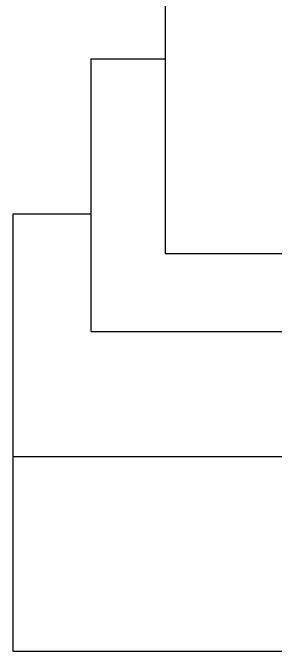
# Model space of a CAD drawing. Extents: x 941299 to 942979, y 2579300 to 2579597.
# Drawn here: x 942801.724 to 942803.409, y 2579502.184 to 2579506.284 of the extents above; entities that cross this region are included whole.
import ezdxf

# ---------------------------------------------------------------- set-up
doc = ezdxf.new("R2010")
doc.units = 0
doc.layers.get('0').update_dxf_attribs({"linetype": 'CONTINUOUS'})
doc.layers.add('PP-COM', color=7, linetype='CONTINUOUS')

# ---------------------------------------------------------------- blocks, each defined once
blk = doc.blocks.new('cs2')
for p, q in [((4730.5877, 1071.789), (4730.1362, 1071.789)), ((4730.5877, 1071.789), (4730.5877, 1069.539)), ((4729.9188, 1071.6624), (4729.5975, 1071.0964)), ((4729.565, 1070.973), (4729.565, 1069.039)), ((4730.5877, 1069.539), (4729.565, 1069.539))]:
    blk.add_line(p, q)
for centre, start, end in [((4730.1362, 1071.539), 90, 150.42), ((4729.815, 1070.973), 150.42, 180)]:
    blk.add_arc(centre, 0.25, start, end)
blk.add_point((4730.1798, 1071.789))

msp = doc.modelspace()

# ---------------------------------------------------------------- linework, layer by layer
for p, q in [((942802.22533, 2579505.98789), (942802.70255, 2579505.98789)), ((942802.22533, 2579505.98789), (942802.22533, 2579504.23789)), ((942802.22533, 2579504.99087), (942801.72419, 2579504.99087)), ((942801.72419, 2579504.99087), (942801.72419, 2579502.1838)), ((942802.22533, 2579504.23789), (942803.72533, 2579504.23789)), ((942801.72419, 2579503.4338), (942842.39566, 2579503.4338)), ((942801.72419, 2579502.1838), (942842.39566, 2579502.1838))]:
    msp.add_line(p, q)

# ---------------------------------------------------------------- block references
at = {"layer": 'PP-COM', "xscale": -1}
msp.add_blockref('cs2', (947533.29029, 2578435.19887), dxfattribs=at)

doc.saveas('drawing.dxf')
